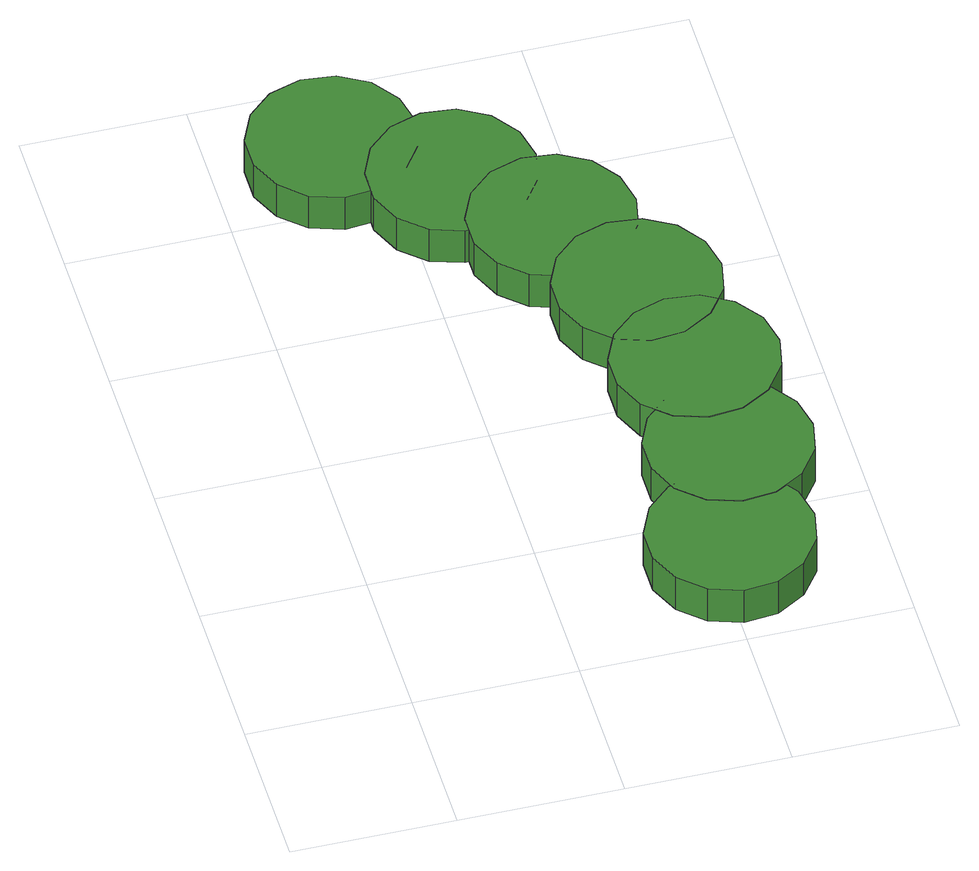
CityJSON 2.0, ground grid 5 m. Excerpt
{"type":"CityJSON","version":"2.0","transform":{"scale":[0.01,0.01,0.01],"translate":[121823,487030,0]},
"CityObjects":{
"tree1":{"type":"SolitaryVegetationObject","attributes":{"function":"something"},"geometry":[{"type":"MultiSurface","lod":"1","boundaries":[[[0,1,2,3,4,5,6,7,8,9,10,11,12,13,14]],[[15,16,17,18,19,20,21,22,23,24,25,26,27,28,29]],[[0,29,28,1]],[[1,28,27,2]],[[2,27,26,3]],[[3,26,25,4]],[[4,25,24,5]],[[5,24,23,6]],[[6,23,22,7]],[[7,22,21,8]],[[8,21,20,9]],[[9,20,19,10]],[[10,19,18,11]],[[11,18,17,12]],[[12,17,16,13]],[[13,16,15,14]],[[14,15,29,0]]]}]},
"tree2":{"type":"SolitaryVegetationObject","attributes":{"function":"something"},"geometry":[{"type":"MultiSurface","lod":"1","boundaries":[[[30,31,32,33,34,35,36,37,38,39,40,41,42,43,44]],[[45,46,47,48,49,50,51,52,53,54,55,56,57,58,59]],[[30,59,58,31]],[[31,58,57,32]],[[32,57,56,33]],[[33,56,55,34]],[[34,55,54,35]],[[35,54,53,36]],[[36,53,52,37]],[[37,52,51,38]],[[38,51,50,39]],[[39,50,49,40]],[[40,49,48,41]],[[41,48,47,42]],[[42,47,46,43]],[[43,46,45,44]],[[44,45,59,30]]]}]},
"tree3":{"type":"SolitaryVegetationObject","attributes":{"function":"something"},"geometry":[{"type":"MultiSurface","lod":"1","boundaries":[[[60,61,62,63,64,65,66,67,68,69,70,71,72,73,74]],[[75,76,77,78,79,80,81,82,83,84,85,86,87,88,89]],[[60,89,88,61]],[[61,88,87,62]],[[62,87,86,63]],[[63,86,85,64]],[[64,85,84,65]],[[65,84,83,66]],[[66,83,82,67]],[[67,82,81,68]],[[68,81,80,69]],[[69,80,79,70]],[[70,79,78,71]],[[71,78,77,72]],[[72,77,76,73]],[[73,76,75,74]],[[74,75,89,60]]]}]},
"tree4":{"type":"SolitaryVegetationObject","attributes":{"function":"something"},"geometry":[{"type":"MultiSurface","lod":"1","boundaries":[[[90,91,92,93,94,95,96,97,98,99,100,101,102,103,104]],[[105,106,107,108,109,110,111,112,113,114,115,116,117,118,119]],[[90,119,118,91]],[[91,118,117,92]],[[92,117,116,93]],[[93,116,115,94]],[[94,115,114,95]],[[95,114,113,96]],[[96,113,112,97]],[[97,112,111,98]],[[98,111,110,99]],[[99,110,109,100]],[[100,109,108,101]],[[101,108,107,102]],[[102,107,106,103]],[[103,106,105,104]],[[104,105,119,90]]]}]},
"tree5":{"type":"SolitaryVegetationObject","attributes":{"function":"something"},"geometry":[{"type":"MultiSurface","lod":"1","boundaries":[[[120,121,122,123,124,125,126,127,128,129,130,131,132,133,134]],[[135,136,137,138,139,140,141,142,143,144,145,146,147,148,149]],[[120,149,148,121]],[[121,148,147,122]],[[122,147,146,123]],[[123,146,145,124]],[[124,145,144,125]],[[125,144,143,126]],[[126,143,142,127]],[[127,142,141,128]],[[128,141,140,129]],[[129,140,139,130]],[[130,139,138,131]],[[131,138,137,132]],[[132,137,136,133]],[[133,136,135,134]],[[134,135,149,120]]]}]},
"tree6":{"type":"SolitaryVegetationObject","attributes":{"function":"something"},"geometry":[{"type":"MultiSurface","lod":"1","boundaries":[[[150,151,152,153,154,155,156,157,158,159,160,161,162,163,164]],[[165,166,167,168,169,170,171,172,173,174,175,176,177,178,179]],[[150,179,178,151]],[[151,178,177,152]],[[152,177,176,153]],[[153,176,175,154]],[[154,175,174,155]],[[155,174,173,156]],[[156,173,172,157]],[[157,172,171,158]],[[158,171,170,159]],[[159,170,169,160]],[[160,169,168,161]],[[161,168,167,162]],[[162,167,166,163]],[[163,166,165,164]],[[164,165,179,150]]]}]},
"tree7":{"type":"SolitaryVegetationObject","attributes":{"function":"something"},"geometry":[{"type":"MultiSurface","lod":"1","boundaries":[[[180,181,182,183,184,185,186,187,188,189,190,191,192,193,194]],[[195,196,197,198,199,200,201,202,203,204,205,206,207,208,209]],[[180,209,208,181]],[[181,208,207,182]],[[182,207,206,183]],[[183,206,205,184]],[[184,205,204,185]],[[185,204,203,186]],[[186,203,202,187]],[[187,202,201,188]],[[188,201,200,189]],[[189,200,199,190]],[[190,199,198,191]],[[191,198,197,192]],[[192,197,196,193]],[[193,196,195,194]],[[194,195,209,180]]]}]}
},
"vertices":[
[597,2176,157],[575,2278,157],[514,2363,157],[423,2415,157],[319,2426,157],[219,2394,157],[142,2324,157],[99,2228,157],[99,2123,157],[142,2028,157],[219,1958,157],[319,1925,157],[423,1936,157],[514,1988,157],[575,2073,157],[575,2073,28],[514,1988,28],[423,1936,28],[319,1925,28],[219,1958,28],[142,2028,28],[99,2123,28],[99,2228,28],[142,2324,28],[219,2394,28],[319,2426,28],[423,2415,28],[514,2363,28],[575,2278,28],[597,2176,28],
[1286,313,164],[1264,415,164],[1203,500,164],[1112,552,164],[1008,563,164],[908,531,164],[831,461,164],[788,365,164],[788,260,164],[831,165,164],[908,95,164],[1008,62,164],[1112,73,164],[1203,126,164],[1264,210,164],[1264,210,35],[1203,126,35],[1112,73,35],[1008,62,35],[908,95,35],[831,165,35],[788,260,35],[788,365,35],[831,461,35],[908,531,35],[1008,563,35],[1112,552,35],[1203,500,35],[1264,415,35],[1286,313,35],
[895,1951,160],[873,2053,160],[812,2138,160],[721,2191,160],[617,2201,160],[518,2169,160],[440,2099,160],[397,2003,160],[397,1899,160],[440,1803,160],[518,1733,160],[617,1701,160],[721,1712,160],[812,1764,160],[873,1849,160],[873,1849,31],[812,1764,31],[721,1712,31],[617,1701,31],[518,1733,31],[440,1803,31],[397,1899,31],[397,2003,31],[440,2099,31],[518,2169,31],[617,2201,31],[721,2191,31],[812,2138,31],[873,2053,31],[895,1951,31],
[1377,668,166],[1355,771,166],[1294,855,166],[1203,908,166],[1099,919,166],[999,886,166],[921,816,166],[879,721,166],[879,616,166],[921,520,166],[999,450,166],[1099,418,166],[1203,429,166],[1294,481,166],[1355,566,166],[1355,566,37],[1294,481,37],[1203,429,37],[1099,418,37],[999,450,37],[921,520,37],[879,616,37],[879,721,37],[921,816,37],[999,886,37],[1099,919,37],[1203,908,37],[1294,855,37],[1355,771,37],[1377,668,37],
[1125,1694,164],[1103,1796,164],[1042,1881,164],[951,1933,164],[847,1944,164],[747,1912,164],[670,1842,164],[627,1746,164],[627,1641,164],[670,1546,164],[747,1476,164],[847,1443,164],[951,1454,164],[1042,1506,164],[1103,1591,164],[1103,1591,35],[1042,1506,35],[951,1454,35],[847,1443,35],[747,1476,35],[670,1546,35],[627,1641,35],[627,1746,35],[670,1842,35],[747,1912,35],[847,1944,35],[951,1933,35],[1042,1881,35],[1103,1796,35],[1125,1694,35],
[1373,1024,168],[1351,1127,168],[1289,1211,168],[1199,1264,168],[1094,1275,168],[995,1242,168],[917,1172,168],[874,1077,168],[874,972,168],[917,876,168],[995,806,168],[1094,774,168],[1199,785,168],[1289,837,168],[1351,922,168],[1351,922,39],[1289,837,39],[1199,785,39],[1094,774,39],[995,806,39],[917,876,39],[874,972,39],[874,1077,39],[917,1172,39],[995,1242,39],[1094,1275,39],[1199,1264,39],[1289,1211,39],[1351,1127,39],[1373,1024,39],
[1293,1370,168],[1271,1472,168],[1210,1557,168],[1119,1609,168],[1015,1620,168],[915,1588,168],[838,1518,168],[795,1422,168],[795,1317,168],[838,1222,168],[915,1152,168],[1015,1119,168],[1119,1130,168],[1210,1183,168],[1271,1267,168],[1271,1267,39],[1210,1183,39],[1119,1130,39],[1015,1119,39],[915,1152,39],[838,1222,39],[795,1317,39],[795,1422,39],[838,1518,39],[915,1588,39],[1015,1620,39],[1119,1609,39],[1210,1557,39],[1271,1472,39],[1293,1370,39]
]}
